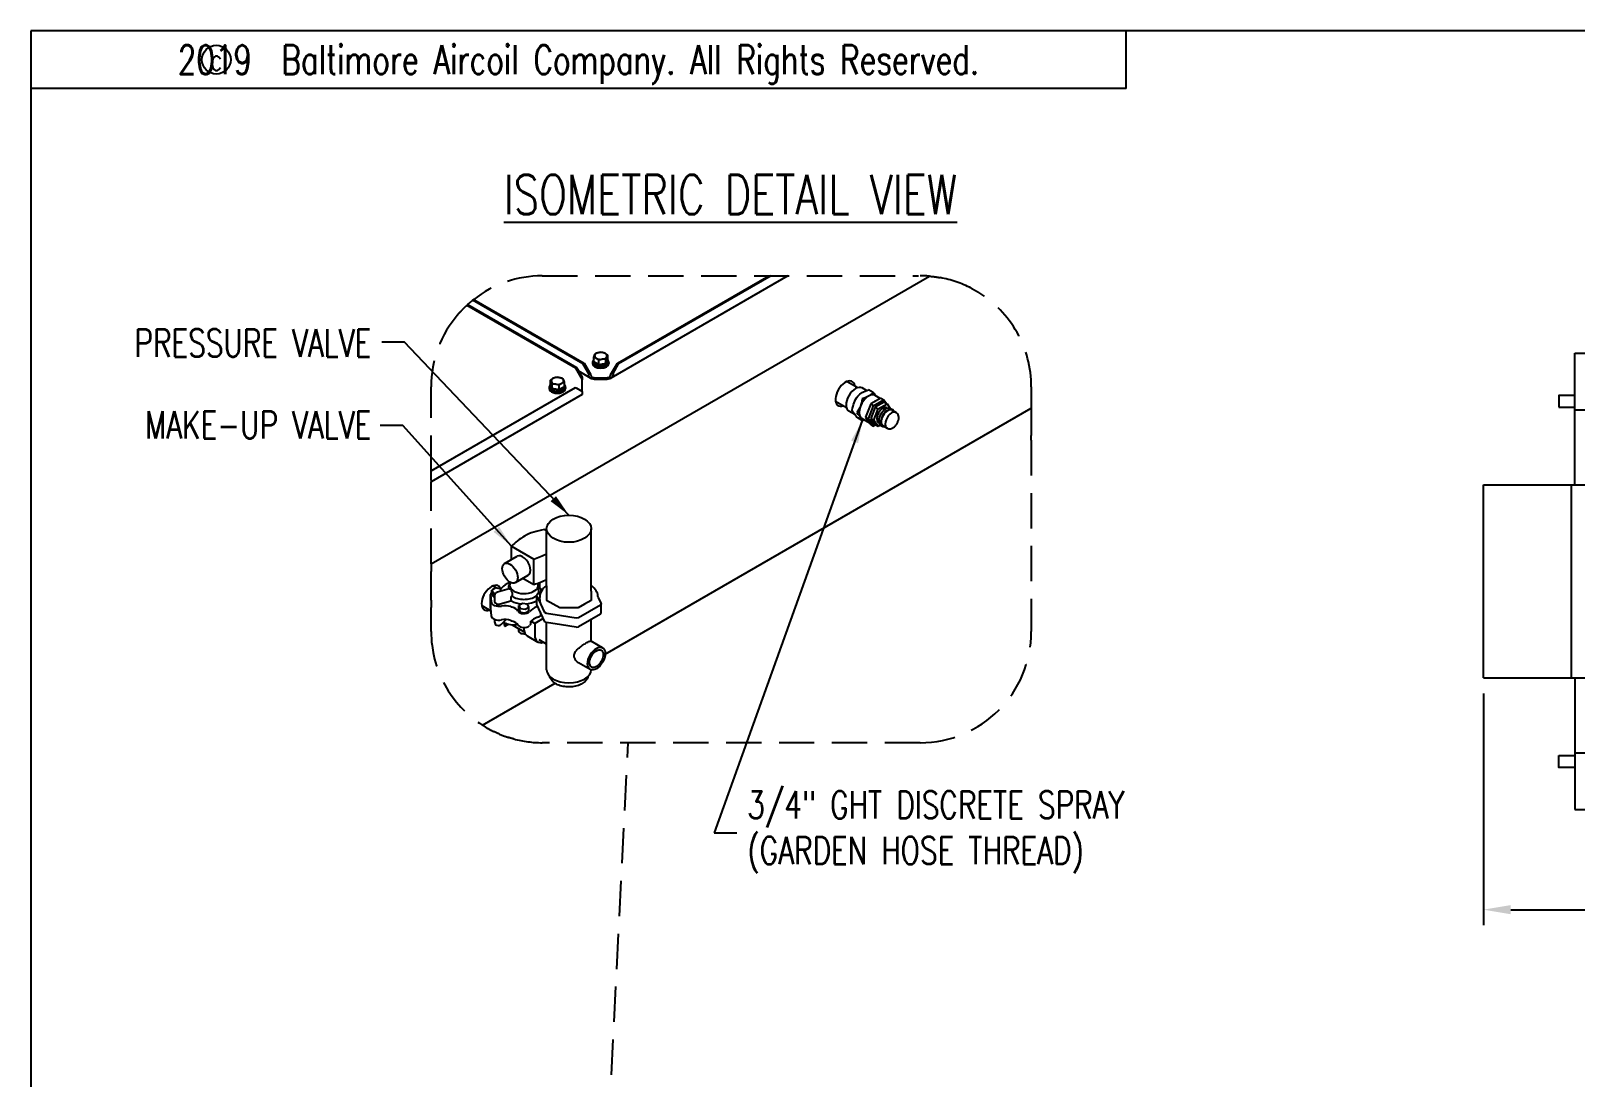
# Model space of a CAD drawing. Header units: millimetres. Extents: x 17046 to 32328, y 18593 to 29476.
# Drawn here: x 17046 to 17323.8, y 19027.3 to 19215.5 of the extents above; entities that cross this region are included whole.
import ezdxf
from ezdxf.enums import TextEntityAlignment as Align

# ---------------------------------------------------------------- set-up
doc = ezdxf.new("R2010")
doc.units = ezdxf.units.MM
doc.header["$LTSCALE"] = 5
doc.linetypes.add('HIDDEN', pattern=[9.525, 6.35, -3.175])
for name, color, linetype in [('COIL-CONTROL', 2, 'Continuous'), ('CONDENSER-CO2-CONTROL', 7, 'Continuous'), ('UNIT', 6, 'Continuous'), ('WS-NO-CONTROL', 3, 'Continuous')]:
    doc.layers.add(name, color=color, linetype=linetype)
doc.styles.add('ROMANS', font='romans.shx', dxfattribs={"width": 0.75})
doc.styles.add('SUBMITTAL', font='romans.shx', dxfattribs={"width": 0.75})
doc.dimstyles.new('SUBMITTAL', dxfattribs={"dimtxt": 0.09375, "dimasz": 0.09375, "dimexe": 0.03125, "dimexo": 0.0625, "dimgap": 0.0625, "dimtad": 0, "dimdec": 4, "dimzin": 4, "dimdsep": 46, "dimlunit": 4, "dimtxsty": 'SUBMITTAL', "dimcen": 0.09375, "dimclre": 6, "dimadec": 0, "dimazin": 0, "dimtfac": 1, "dimtdec": 0, "dimtofl": 0, "dimtmove": 0, "dimatfit": 3, "dimfxl": 0, "dimfrac": 2, "dimtolj": 1, "dimtzin": 4, "dimarcsym": 0})

# ---------------------------------------------------------------- blocks, each defined once
blk = doc.blocks.new('*D8')
at = {"layer": 'CONDENSER-CO2-CONTROL', "color": 6, "lineweight": -2}
for p, q in [((17307.33, 19096.3), (17307.33, 19054.62)), ((17617.67, 19072.63), (17617.67, 19054.62))]:
    blk.add_line(p, q, dxfattribs=at)
at = {"layer": 'CONDENSER-CO2-CONTROL', "color": 3, "lineweight": -2}
for p, q in [((17312.26, 19057.43), (17453.13, 19057.43)), ((17612.74, 19057.43), (17494.15, 19057.43))]:
    blk.add_line(p, q, dxfattribs=at)
at = {"layer": 'CONDENSER-CO2-CONTROL', "color": 3}
for points in [[(17312.26, 19058.26), (17312.26, 19056.61), (17307.33, 19057.43)], [(17612.74, 19058.26), (17612.74, 19056.61), (17617.67, 19057.43)]]:
    blk.add_solid(points, dxfattribs=at)
at = {"layer": 'CONDENSER-CO2-CONTROL', "color": 3, "insert": (17473.64, 19057.43), "char_height": 4.9294, "attachment_point": 5, "style": 'SUBMITTAL'}
blk.add_mtext('\\A1;25\'-10 3/8"', dxfattribs=at)
blk = doc.blocks.new('BORDER')
for p, q in [((1, 1), (0, 1)), ((0, 1), (0, 0))]:
    blk.add_line(p, q)
blk = doc.blocks.new('copyr0')
for q in [(2.375, 0), (0, -0.125)]:
    blk.add_line((2.375, -0.125), q)
at = {"color": 6}
blk.add_circle((0.4022, -0.0625), 0.0312, dxfattribs=at)
at = {"color": 6, "style": 'ROMANS', "width": 0.75}
blk.add_text('2019  Baltimore Aircoil Company. All Rights Reserved.', height=0.0625, dxfattribs=at).set_placement((1.1875, -0.0938), align=Align.CENTER)
blk.add_text('c', height=0.0469, dxfattribs=at).set_placement((0.4018, -0.0625), align=Align.MIDDLE)

msp = doc.modelspace()

# ---------------------------------------------------------------- linework, layer by layer
at = {"layer": 'COIL-CONTROL'}
for p, q in [((17323.806, 19133.8705), (17323.806, 19157.5455)), ((17323.806, 19157.5455), (17331.9221, 19157.5455)), ((17323.806, 19147.358), (17331.9638, 19147.358)), ((17323.806, 19099.1205), (17323.806, 19075.4455)), ((17323.806, 19085.633), (17331.9638, 19085.633)), ((17323.806, 19075.4455), (17331.8505, 19075.4455))]:
    msp.add_line(p, q, dxfattribs=at)
at = {"layer": 'CONDENSER-CO2-CONTROL'}
for points in [[(17320.9324, 19147.8263), (17323.8053, 19147.8263), (17323.8053, 19149.9513), (17320.9324, 19149.9513)], [(17320.9324, 19085.1647), (17323.8053, 19085.1647), (17323.8053, 19083.0397), (17320.9324, 19083.0397)]]:
    msp.add_lwpolyline(points, close=True, dxfattribs=at)
at = {"layer": 'UNIT'}
for p, q in [((17307.3644, 19099.1205), (17307.3644, 19133.8705)), ((17307.3644, 19133.8705), (17331.9638, 19133.8705)), ((17323.2003, 19099.1205), (17323.2003, 19133.8705)), ((17307.3644, 19099.1205), (17331.9638, 19099.1205))]:
    msp.add_line(p, q, dxfattribs=at)
at = {"layer": 'WS-NO-CONTROL'}
for p, q in [((17117.9906, 19119.6435), (17207.6418, 19171.4036)), ((17182.1946, 19171.4719), (17150.3435, 19153.0827)), ((17151.5144, 19155.7498), (17178.7459, 19171.4719)), ((17179.1913, 19171.4719), (17151.7371, 19155.6212)), ((17145.2785, 19155.6212), (17125.4626, 19167.062)), ((17125.6501, 19167.2108), (17145.5012, 19155.7498)), ((17143.9422, 19154.8498), (17124.3917, 19166.1372)), ((17124.5639, 19166.295), (17144.1649, 19154.9783)), ((17147.0398, 19155.8913), (17147.0398, 19155.6855)), ((17147.1478, 19156.1983), (17147.1478, 19155.8913)), ((17147.2541, 19156.0047), (17147.2541, 19156.798)), ((17147.713, 19155.7398), (17147.2541, 19156.0047)), ((17148.1719, 19155.4748), (17148.1719, 19156.2681)), ((17149.4255, 19155.6688), (17149.4255, 19156.4621)), ((17149.5935, 19156.0307), (17149.4255, 19155.6688)), ((17149.7615, 19156.3926), (17149.5935, 19156.0307)), ((17149.7615, 19156.3926), (17149.7615, 19157.1859)), ((17149.8678, 19156.1983), (17149.8678, 19155.8913)), ((17149.9758, 19155.8913), (17149.9758, 19155.6855)), ((17144.1649, 19154.9783), (17143.9422, 19154.8498)), ((17143.9422, 19154.8498), (17145.1671, 19152.7281)), ((17144.1649, 19154.9783), (17145.1671, 19153.2425)), ((17146.6721, 19153.0827), (17144.553, 19154.3061)), ((17145.1671, 19153.2425), (17145.1671, 19152.7281)), ((17145.5012, 19155.7498), (17145.2785, 19155.6212)), ((17145.2785, 19155.6212), (17146.2807, 19153.8854)), ((17145.5012, 19155.7498), (17146.7261, 19153.6282)), ((17146.2807, 19153.8854), (17146.2807, 19153.6282)), ((17147.617, 19153.1139), (17149.3986, 19153.1139)), ((17148.1719, 19155.4748), (17147.713, 19155.7398)), ((17148.7987, 19155.5718), (17148.1719, 19155.4748)), ((17149.4255, 19155.6688), (17148.7987, 19155.5718)), ((17150.2895, 19153.6282), (17151.5144, 19155.7498)), ((17150.7349, 19153.8854), (17151.7371, 19155.6212)), ((17150.7349, 19153.8854), (17150.7349, 19153.6282)), ((17151.5144, 19155.7498), (17151.7371, 19155.6212)), ((17117.9906, 19136.3948), (17143.9422, 19151.378)), ((17139.2449, 19151.3909), (17139.2449, 19151.1852)), ((17139.3529, 19151.6979), (17139.3529, 19151.3909)), ((17139.4593, 19151.8922), (17139.4593, 19152.6855)), ((17139.6272, 19151.5303), (17139.4593, 19151.8922)), ((17139.7952, 19151.1684), (17139.6272, 19151.5303)), ((17139.7952, 19151.1684), (17139.7952, 19151.9617)), ((17140.422, 19151.0714), (17139.7952, 19151.1684)), ((17141.0488, 19150.9744), (17140.422, 19151.0714)), ((17141.0488, 19150.9744), (17141.0488, 19151.7678)), ((17141.5077, 19151.2394), (17141.0488, 19150.9744)), ((17141.9666, 19151.5043), (17141.5077, 19151.2394)), ((17141.9666, 19151.5043), (17141.9666, 19152.2976)), ((17142.0729, 19151.71), (17142.0729, 19151.3909)), ((17142.1809, 19151.3909), (17142.1809, 19151.1852)), ((17144.1649, 19151.2495), (17143.9422, 19151.378)), ((17145.1671, 19150.6708), (17144.1649, 19151.2495)), ((17145.1671, 19151.6995), (17145.1671, 19152.7281)), ((17145.1671, 19150.6708), (17145.1671, 19151.6995)), ((17145.1671, 19150.6708), (17145.1671, 19150.4137)), ((17145.1671, 19150.4137), (17145.1671, 19150.0941)), ((17147.617, 19152.8567), (17149.3986, 19152.8567)), ((17192.8379, 19152.4668), (17194.7689, 19151.352)), ((17196.3545, 19150.8291), (17195.5546, 19151.2909)), ((17197.5304, 19150.4699), (17196.7022, 19150.9481)), ((17145.1671, 19150.0941), (17117.9906, 19134.4037)), ((17149.3179, 19103.3779), (17225.9906, 19147.6448)), ((17190.7779, 19148.8988), (17192.7089, 19147.7839)), ((17197.0882, 19148.4107), (17196.1697, 19146.0432)), ((17196.7, 19145.737), (17197.6186, 19148.1045)), ((17198.9253, 19149.4713), (17197.0882, 19148.4107)), ((17197.0882, 19148.4107), (17197.6186, 19148.1045)), ((17197.9184, 19147.8273), (17197.1229, 19145.7771)), ((17197.6186, 19148.1045), (17199.4557, 19149.1651)), ((17197.6532, 19145.4709), (17198.4487, 19147.5211)), ((17198.8158, 19149.4081), (17197.9022, 19149.9356)), ((17199.5094, 19148.7459), (17197.9184, 19147.8273)), ((17197.9184, 19147.8273), (17198.4487, 19147.5211)), ((17198.4487, 19147.5211), (17200.0397, 19148.4397)), ((17198.9253, 19149.4713), (17199.4557, 19149.1651)), ((17199.4557, 19149.1651), (17199.915, 19148.5117)), ((17199.5094, 19148.7459), (17200.0397, 19148.4397)), ((17200.0739, 19147.6425), (17199.9942, 19147.6885)), ((17200.0397, 19148.4397), (17200.6194, 19147.6151)), ((17200.6496, 19147.5988), (17201.0031, 19147.3947)), ((17194.2213, 19146.5182), (17193.1546, 19147.134)), ((17195.5708, 19145.4193), (17194.7426, 19145.8975)), ((17196.9386, 19144.9493), (17195.5022, 19145.7786)), ((17196.1697, 19146.0432), (17197.0882, 19144.7364)), ((17196.1697, 19146.0432), (17196.7, 19145.737)), ((17197.6186, 19144.4302), (17196.7, 19145.737)), ((17197.0882, 19144.7364), (17197.6186, 19144.4302)), ((17197.1229, 19145.7771), (17197.6532, 19145.4709)), ((17197.1229, 19145.7771), (17197.9184, 19144.6454)), ((17198.4487, 19144.3392), (17197.6532, 19145.4709)), ((17198.5739, 19145.0444), (17198.4942, 19145.0904)), ((17200.9406, 19147.2864), (17201.6477, 19146.8782)), ((17197.9548, 19144.6244), (17197.6186, 19144.4302)), ((17198.4487, 19144.3392), (17197.9184, 19144.6454)), ((17198.8729, 19144.5841), (17198.4487, 19144.3392)), ((17198.8996, 19144.5677), (17199.2531, 19144.3636)), ((17199.3156, 19144.4718), (17200.0227, 19144.0636)), ((17138.7818, 19125.5622), (17138.3663, 19125.8021)), ((17138.7818, 19115.6647), (17138.7818, 19125.9729)), ((17146.7818, 19115.6647), (17146.7818, 19125.9729)), ((17132.4591, 19120.4338), (17132.4591, 19122.8276)), ((17132.4591, 19122.8276), (17136.4585, 19120.5186)), ((17131.1919, 19119.7022), (17133.4688, 19121.0167)), ((17136.4585, 19115.9331), (17136.4585, 19120.5186)), ((17133.1719, 19116.2727), (17135.4488, 19117.5873)), ((17134.5211, 19117.0517), (17136.4585, 19115.9331)), ((17128.6985, 19112.6959), (17128.6985, 19114.1525)), ((17128.6998, 19114.1204), (17128.8142, 19112.7944)), ((17128.6998, 19114.1204), (17128.6998, 19112.6637)), ((17129.5794, 19115.3209), (17128.9262, 19114.9438)), ((17128.9262, 19114.2906), (17128.9262, 19114.9438)), ((17128.9262, 19114.9438), (17129.1653, 19114.4286)), ((17128.9262, 19114.2906), (17129.1653, 19113.7754)), ((17129.1594, 19115.702), (17129.9075, 19115.2701)), ((17129.1653, 19113.7754), (17129.1653, 19114.4286)), ((17129.1653, 19114.4286), (17129.6083, 19114.3601)), ((17130.4716, 19115.1828), (17129.5794, 19115.3209)), ((17132.0358, 19115.1674), (17129.9065, 19114.541)), ((17130.6659, 19114.7644), (17130.4716, 19115.1828)), ((17131.9925, 19115.1546), (17131.9925, 19115.6973)), ((17132.5918, 19114.1815), (17132.5918, 19113.8549)), ((17136.9908, 19113.9816), (17137.1029, 19114.2231)), ((17137.1029, 19114.2231), (17137.7717, 19114.6092)), ((17137.3925, 19114.8155), (17137.3925, 19115.1812)), ((17137.4739, 19116.0483), (17137.4739, 19115.2645)), ((17137.7613, 19115.0736), (17137.7613, 19114.6032)), ((17138.7818, 19115.6647), (17138.7818, 19114.7081)), ((17138.7818, 19114.7081), (17138.7818, 19113.0751)), ((17146.7818, 19114.7081), (17146.7818, 19115.6647)), ((17146.7818, 19114.7081), (17146.7818, 19113.0751)), ((17127.0994, 19112.134), (17128.7375, 19111.1882)), ((17128.6985, 19111.6573), (17128.6985, 19112.6828)), ((17128.6998, 19112.6507), (17128.6998, 19111.6251)), ((17128.6998, 19111.6251), (17128.8142, 19110.2992)), ((17129.1653, 19113.7754), (17129.4184, 19113.7362)), ((17129.4184, 19113.8887), (17129.4184, 19112.8011)), ((17130.4071, 19112.4513), (17132.3142, 19113.0123)), ((17132.3142, 19113.5773), (17132.3142, 19113.0123)), ((17132.5918, 19113.8549), (17132.5361, 19113.8385)), ((17134.4534, 19112.5069), (17133.8002, 19112.1298)), ((17133.8002, 19111.4766), (17133.8002, 19112.1298)), ((17133.8002, 19112.1298), (17134.0393, 19111.6146)), ((17133.8002, 19111.4766), (17134.0393, 19110.9614)), ((17134.0393, 19111.6146), (17134.9315, 19111.4766)), ((17135.3456, 19112.3688), (17134.4534, 19112.5069)), ((17134.9315, 19111.4766), (17135.5847, 19111.8537)), ((17135.5847, 19111.8537), (17135.3456, 19112.3688)), ((17135.5847, 19111.2005), (17135.5847, 19111.8537)), ((17136.9908, 19112.3486), (17136.9908, 19113.9816)), ((17137.7106, 19112.4307), (17136.9908, 19113.9816)), ((17137.7106, 19110.7977), (17136.9908, 19112.3486)), ((17137.5318, 19113.2152), (17137.5318, 19113.6234)), ((17138.4304, 19110.8797), (17137.7106, 19112.4307)), ((17139.9533, 19112.3987), (17138.7818, 19113.0751)), ((17141.1249, 19111.7223), (17139.9533, 19112.3987)), ((17142.7818, 19111.7223), (17141.1249, 19111.7223)), ((17144.4386, 19111.7223), (17142.7818, 19111.7223)), ((17145.6102, 19112.3987), (17144.4386, 19111.7223)), ((17146.7818, 19113.0751), (17145.6102, 19112.3987)), ((17148.4606, 19112.2073), (17146.4941, 19111.0719)), ((17148.0318, 19113.6142), (17148.5727, 19112.4487)), ((17148.5727, 19112.4487), (17148.4606, 19112.2073)), ((17148.5727, 19110.8157), (17148.5727, 19112.4487)), ((17129.4184, 19109.6737), (17129.4184, 19109.2208)), ((17130.5755, 19108.7363), (17131.4724, 19109.6194)), ((17131.1325, 19108.9858), (17131.1325, 19109.2847)), ((17131.9244, 19108.7841), (17131.2988, 19108.4229)), ((17131.372, 19108.6952), (17131.372, 19108.9248)), ((17132.5549, 19108.6933), (17134.7538, 19107.4237)), ((17134.0393, 19110.9614), (17134.9315, 19110.8234)), ((17134.9315, 19110.8234), (17135.5847, 19111.2005)), ((17135.9045, 19108.7693), (17135.9045, 19109.3311)), ((17136.6441, 19108.9041), (17135.9045, 19109.3311)), ((17138.1784, 19109.7899), (17136.6441, 19108.9041)), ((17136.6441, 19108.9041), (17136.6441, 19106.8139)), ((17138.4304, 19109.2467), (17137.7106, 19110.7977)), ((17138.7366, 19110.703), (17138.4304, 19110.8797)), ((17138.4304, 19109.2467), (17138.7366, 19109.07)), ((17141.423, 19110.2874), (17138.7366, 19110.703)), ((17141.423, 19108.6544), (17138.7366, 19109.07)), ((17138.7818, 19100.5595), (17138.7818, 19109.063)), ((17144.1093, 19109.8718), (17141.423, 19110.2874)), ((17144.1093, 19108.2388), (17141.423, 19108.6544)), ((17144.5275, 19109.9365), (17144.1093, 19109.8718)), ((17146.4941, 19111.0719), (17144.5275, 19109.9365)), ((17146.4941, 19109.4389), (17144.5275, 19108.3035)), ((17148.4606, 19110.5743), (17146.4941, 19109.4389)), ((17146.7818, 19105.7471), (17146.7818, 19109.605)), ((17148.4606, 19110.5743), (17148.5727, 19110.8157)), ((17133.6925, 19108.0365), (17133.6925, 19107.6532)), ((17134.6925, 19108.1967), (17134.6925, 19107.9406)), ((17135.2475, 19106.7138), (17137.1991, 19105.587)), ((17138.7818, 19105.1698), (17137.4141, 19105.9594)), ((17144.1093, 19108.2388), (17144.5275, 19108.3035)), ((17148.8565, 19104.5493), (17146.7763, 19105.7503)), ((17146.6065, 19100.6522), (17144.5263, 19101.8532)), ((17146.7818, 19100.5595), (17146.7818, 19100.5785)), ((17127.2201, 19090.6197), (17140.284, 19098.1621))]:
    msp.add_line(p, q, dxfattribs=at)
at = {"layer": 'WS-NO-CONTROL', "linetype": 'HIDDEN', "ltscale": 0.2}
for p, q in [((17137.9906, 19171.4719), (17205.7077, 19171.4719)), ((17117.9906, 19136.3948), (17117.9906, 19151.4719)), ((17225.9906, 19151.4719), (17225.9906, 19147.6448)), ((17225.9906, 19147.6448), (17225.9906, 19146.8283)), ((17225.9906, 19146.8283), (17225.9906, 19143.0724)), ((17225.9906, 19143.0724), (17225.9906, 19142.7458)), ((17225.9906, 19141.9124), (17225.9906, 19142.7458)), ((17225.9906, 19141.9124), (17225.9906, 19107.4719)), ((17117.9906, 19136.1377), (17117.9906, 19136.3948)), ((17117.9906, 19134.7233), (17117.9906, 19136.1377)), ((17117.9906, 19134.7233), (17117.9906, 19134.4037)), ((17117.9906, 19119.6435), (17117.9906, 19134.4037)), ((17117.9906, 19119.6435), (17117.9906, 19118.2587)), ((17117.9906, 19113.1115), (17117.9906, 19118.2587)), ((17117.9906, 19113.1115), (17117.9906, 19112.8247)), ((17117.9906, 19112.8247), (17117.9906, 19111.7863)), ((17117.9906, 19107.4719), (17117.9906, 19111.7863)), ((17205.9906, 19087.4719), (17137.9906, 19087.4719)), ((17148.0426, 18980.1644), (17153.4321, 19087.4719))]:
    msp.add_line(p, q, dxfattribs=at)
for centre, start, end in [((17137.9906, 19151.4719), 90, 128.098944), ((17205.9906, 19151.4719), 85.26407, 90), ((17205.9906, 19151.4719), 62.611793, 79.625283), ((17137.9906, 19151.4719), 128.784957, 132.17013), ((17137.9906, 19151.4719), 128.098944, 128.784957), ((17205.9906, 19151.4719), 0, 58.787499), ((17137.9906, 19151.4719), 139.089904, 180), ((17137.9906, 19151.4719), 132.839099, 136.478476), ((17137.9906, 19151.4719), 132.17013, 132.839099), ((17137.9906, 19107.4719), 180, 237.416949), ((17205.9906, 19107.4719), 270, 0), ((17137.9906, 19107.4719), 239.723687, 244.399473), ((17137.9906, 19107.4719), 247.421846, 251.181943), ((17137.9906, 19107.4719), 251.181943, 252.267622), ((17137.9906, 19107.4719), 255.127887, 270)]:
    msp.add_arc(centre, 20, start, end, dxfattribs=at)
at = {"layer": 'WS-NO-CONTROL'}
for centre, start, end in [((17130.0984, 19113.8887), 106.392547, 180), ((17130.0984, 19109.2208), 180, 314.5587)]:
    msp.add_arc(centre, 0.68, start, end, dxfattribs=at)
for centre, major_axis, ratio, start_param, end_param in [((17148.5078, 19155.8913), (-1.468, 0), 0.57735027, 5.8969046, 9.81105867), ((17148.5078, 19156.1983), (-1.36, 0), 0.57735027, 5.88510836, 9.82285491), ((17148.5078, 19155.8913), (-1.36, 0), 0.57735027, 0, 3.14159265), ((17148.5078, 19157.0739), (-1.124, 0), 0.57735027, 6.02138592, 7.06858347), ((17148.5078, 19157.0739), (-1.124, 0), 0.57735027, 4.97418837, 6.02138592), ((17148.5078, 19157.0739), (1.124, 0), 0.57735027, 3.92699082, 4.97418837), ((17148.5078, 19157.0739), (-1.124, 0), 0.57735027, 3.92699082, 4.97418837), ((17148.5078, 19157.0739), (1.124, 0), 0.57735027, 4.97418837, 6.02138592), ((17148.5078, 19157.0739), (1.124, 0), 0.57735027, 6.02138592, 7.06858347), ((17148.5078, 19156.1986), (1.124, 0), 0.57735027, 6.01818333, 6.02458851), ((17140.7129, 19152.5735), (-1.124, 0), 0.57735027, 5.49778715, 6.5449847), ((17140.7129, 19152.5735), (-1.124, 0), 0.57735027, 4.45058959, 5.49778715), ((17140.7129, 19152.5735), (1.124, 0), 0.57735027, 0.26179939, 1.30899694), ((17147.617, 19153.6282), (-1.3363, 0), 0.57735027, 0, 1.57079633), ((17147.617, 19153.6282), (-0.8908, 0), 0.57735027, 0, 1.57079633), ((17148.5078, 19155.6855), (-1.468, 0), 0.57735027, 0, 3.14159265), ((17148.5078, 19156.1986), (-1.124, 0), 0.57735027, 0.78010463, 0.7906917), ((17148.5078, 19156.1986), (-1.124, 0), 0.57735027, 1.82640879, 1.83878264), ((17149.3986, 19153.6282), (0.8908, 0), 0.57735027, 4.71238898, 6.28318531), ((17149.3986, 19153.6282), (1.3363, 0), 0.57735027, 4.71238898, 6.28318531), ((17140.7129, 19151.3909), (-1.468, 0), 0.57735027, 5.8969046, 9.97196545), ((17140.7129, 19151.1852), (-1.468, 0), 0.57735027, 0, 3.14159267), ((17140.7129, 19151.6979), (-1.36, 0), 0.57735027, 5.88510836, 9.42477796), ((17140.7129, 19151.3909), (-1.36, 0), 0.57735027, 0, 3.14159265), ((17140.7129, 19151.6982), (-1.124, 0), 0.57735027, 0.2585968, 0.26500198), ((17140.7129, 19152.5735), (-1.124, 0), 0.57735027, 0.26179939, 1.30899694), ((17140.7129, 19151.6982), (-1.124, 0), 0.57735027, 1.30281001, 1.31518387), ((17140.7129, 19152.5735), (1.124, 0), 0.57735027, 4.45058959, 5.49778715), ((17140.7129, 19151.6982), (-1.124, 0), 0.57735027, 2.35090096, 2.36148802), ((17140.7129, 19152.5735), (1.124, 0), 0.57735027, 5.49778715, 6.5449847), ((17192.5161, 19150.2739), (-1.25, -2.1651), 0.57735027, 2.53923131, 6.88554665), ((17194.3546, 19149.2125), (1.2, 2.0785), 0.57735027, 0, 3.14159265), ((17196.7022, 19147.8571), (-1.2, -2.0785), 0.57735027, 4.97419212, 6.02138967), ((17196.7022, 19147.8571), (-1.2, -2.0785), 0.57735027, 3.92699456, 4.97419212), ((17196.7022, 19147.8571), (1.2, 2.0785), 0.57735027, 0, 0.78540191), ((17197.9184, 19147.1549), (1.0679, 1.8496), 0.57735027, 0.68519071, 0.88561311), ((17197.8923, 19147.17), (1.0494, 1.8177), 0.57735027, 0.68431314, 0.69824231), ((17199.2442, 19146.3894), (0.75, 1.299), 0.57735027, 0, 3.14159265), ((17199.7746, 19146.0833), (0.875, 1.5155), 0.57735027, 0, 3.14159265), ((17200.1281, 19145.8791), (0.875, 1.5155), 0.57735027, 5.9029341, 9.80502917), ((17200.1281, 19145.8791), (0.8125, 1.4073), 0.57735027, 0, 3.14159265), ((17196.7022, 19147.8571), (-1.2, -2.0785), 0.57735027, 6.02138967, 6.28318531), ((17200.8352, 19145.4709), (0.8125, 1.4073), 0.57735027, 0, 3.14159267), ((17140.2443, 19121.5094), (-7.6688, 0), 0.57735027, 4.95979752, 5.49778714), ((17144.7579, 19118.9034), (-14.052, 0), 0.57735027, 5.49778714, 5.7783122), ((17134.4588, 19119.302), (-0.99, 1.7147), 0.57735027, 3.14159265, 6.28318531), ((17129.7588, 19127.5632), (13.92, 0), 0.57735027, 5.21452942, 5.4176115), ((17128.8376, 19113.5091), (-1.25, -2.1651), 0.57735027, 2.70646756, 6.88554665), ((17129.8185, 19114.1525), (-1.12, 0), 0.57735027, 5.63417473, 6.33294226), ((17128.9198, 19115.8775), (-2, 0), 0.57735027, 2.46832029, 2.66398041), ((17134.6925, 19114.1525), (4.5, 0), 0.57735027, 2.15921739, 2.66398041), ((17134.6925, 19115.7953), (-2.58, 0), 0.57735027, 5.92365219, 6.75442421), ((17134.6925, 19115.7953), (2.58, 0), 0.57735027, 3.61283155, 6.48195269), ((17129.7588, 19122.9777), (13.92, 0), 0.57735027, 5.21452942, 5.4176115), ((17137.5492, 19117.4446), (-2.37, 0), 0.57735027, 1.33652009, 1.43216292), ((17134.6925, 19114.8155), (2.7, 0), 0.57735027, 5.94881394, 6.28318531), ((17137.5492, 19116.5628), (2.25, 0), 0.57735027, 4.67893845, 4.70473196), ((17129.8185, 19112.6828), (-1.12, 0), 0.57735027, 6.27308361, 6.33294226), ((17129.8185, 19112.6959), (-1.12, 0), 0.57735027, 0, 0.04975695), ((17129.8185, 19111.6573), (-1.12, 0), 0.57735027, 0, 0.04975695), ((17130.2125, 19112.8346), (-1.4, 0), 0.57735027, 0.04975695, 1.88315907), ((17130.0984, 19112.8011), (-0.68, 0), 0.57735027, 0, 2.04203523), ((17131.2573, 19110.9666), (2, 0), 0.57735027, 1.01393178, 1.88315907), ((17132.3686, 19112.9505), (-0.12, 0), 0.57735027, 3.87213801, 5.18362788), ((17134.6925, 19114.1525), (4.5, 0), 0.57735027, 4.15560086, 4.23475746), ((17134.6925, 19114.1525), (-3, 0), 0.57735027, 0.73054536, 1.44839235), ((17132.6462, 19113.7932), (-0.1194, 0.0893), 0.1338253, 4.00026451, 5.28342296), ((17131.7047, 19110.8197), (2, 0), 0.57735027, 0.29215696, 1.09322745), ((17134.6925, 19114.8155), (-2.7, 0), 0.57735027, 0.77205137, 2.59851969), ((17134.6925, 19114.1525), (-3, 0), 0.57735027, 1.66191712, 2.44359522), ((17139.2431, 19110.035), (3.96, 0), 0.57735027, 2.13874554, 2.68102725), ((17134.6925, 19114.1525), (4.5, 0), 0.57735027, 5.28033819, 5.29322115), ((17142.7818, 19113.2152), (-5.25, 0), 0.57735027, 0, 0.26179939), ((17130.2125, 19110.3394), (-1.4, 0), 0.57735027, 0.04975695, 1.88315907), ((17131.2573, 19108.4714), (2, 0), 0.57735027, 1.01394955, 1.88315907), ((17134.6925, 19110.1878), (3.5474, 0.8552), 0.349506, 3.45941522, 4.3129046), ((17134.6925, 19111.6573), (4.5, 0), 0.57735027, 4.15559296, 4.23476386), ((17131.7047, 19108.3245), (2, 0), 0.57735027, 0.29215696, 1.09321305), ((17134.6925, 19111.3385), (-1.12, 0), 0.57735027, 0.29215696, 2.68102725), ((17134.6925, 19108.8433), (-1.12, 0), 0.57735027, 0.29215696, 2.68102725), ((17139.2431, 19107.5397), (3.96, 0), 0.57735027, 2.5737772, 2.68102725), ((17139.2431, 19108.1015), (-3.96, 0), 0.57735027, 5.28033819, 5.71536986), ((17134.6925, 19112.2191), (4.5, 0), 0.57735027, 5.28033819, 5.48995248), ((17134.6925, 19107.6532), (-1, 0), 0.57735027, 0, 1.76675373), ((17136.5875, 19109.0347), (-1.34, -2.3209), 0.57735027, 5.49778715, 6.28318531), ((17138.5391, 19107.908), (-1.34, -2.3209), 0.57735027, 5.49778715, 6.85752312), ((17142.7818, 19100.5595), (-4, 0), 0.57735027, 0, 3.14159265)]:
    msp.add_ellipse(centre, major_axis=major_axis, ratio=ratio, start_param=start_param, end_param=end_param, dxfattribs=at)
for centre, major_axis, ratio in [((17142.7818, 19125.9729), (4, 0), 0.611602), ((17142.7818, 19125.9729), (4, 0), 0.611602), ((17132.1819, 19117.9874), (-0.99, 1.7147), 0.57735027), ((17147.7315, 19102.6007), (1.125, 1.9486), 0.57735027), ((17147.7315, 19102.6007), (0.875, 1.5155), 0.57735027)]:
    msp.add_ellipse(centre, major_axis=major_axis, ratio=ratio, dxfattribs=at)
at = {"layer": 'WS-NO-CONTROL', "linetype": 'HIDDEN', "ltscale": 0.2}
for points, knots in [([(17207.6418, 19171.4036), (17207.8103, 19171.3897), (17207.9885, 19171.3726), (17208.3358, 19171.3347), (17208.5042, 19171.3139), (17208.8243, 19171.2709), (17209.0021, 19171.2446), (17209.3271, 19171.1923), (17209.4742, 19171.1666), (17209.5923, 19171.1449)], [2.96468292, 2.96468292, 2.96468292, 2.96468292, 3.2889313, 3.2889313, 3.61317968, 3.61317968, 3.9939755, 3.9939755, 4.37477132, 4.37477132, 4.37477132, 4.37477132]), ([(17215.1909, 19169.2301), (17215.1924, 19169.2293), (17215.1939, 19169.2286), (17215.268, 19169.1901), (17215.3338, 19169.1555), (17215.425, 19169.107), (17215.4505, 19169.0932), (17215.4505, 19169.0932)], [-0.549050745, -0.549050745, -0.549050745, -0.549050745, -0.543509705, -0.543509705, -0.271754853, -0.271754853, 0, 0, 0, 0]), ([(17215.4505, 19169.0932), (17215.5442, 19169.0428), (17215.6372, 19168.9919), (17215.8442, 19168.8767), (17215.9671, 19168.8064), (17216.1853, 19168.679), (17216.2805, 19168.622), (17216.3548, 19168.5769)], [0.756586174, 0.756586174, 0.756586174, 0.756586174, 0.949779583, 0.949779583, 1.236618881, 1.236618881, 1.523458178, 1.523458178, 1.523458178, 1.523458178]), ([(17122.8758, 19164.5694), (17122.9121, 19164.6113), (17122.9595, 19164.6657), (17123.0652, 19164.785), (17123.1235, 19164.8501), (17123.237, 19164.9752), (17123.2972, 19165.0407), (17123.4045, 19165.156), (17123.4516, 19165.2059), (17123.4883, 19165.2445)], [0.34499086, 0.34499086, 0.34499086, 0.34499086, 0.499702617, 0.499702617, 0.654414373, 0.654414373, 0.825084247, 0.825084247, 0.99575412, 0.99575412, 0.99575412, 0.99575412]), ([(17127.9072, 19090.1998), (17127.8831, 19090.2139), (17127.8564, 19090.2295), (17127.7995, 19090.2631), (17127.7694, 19090.2809), (17127.6779, 19090.3356), (17127.6149, 19090.3737), (17127.4935, 19090.4479), (17127.4277, 19090.4887), (17127.311, 19090.5618), (17127.26, 19090.5942), (17127.2201, 19090.6197)], [1.422266145, 1.422266145, 1.422266145, 1.422266145, 1.487374135, 1.487374135, 1.552482125, 1.552482125, 1.682698105, 1.682698105, 1.838669382, 1.838669382, 1.99464066, 1.99464066, 1.99464066, 1.99464066]), ([(17130.3115, 19089.0048), (17130.3038, 19089.0081), (17130.2917, 19089.0131), (17130.2412, 19089.0342), (17130.1884, 19089.0564), (17130.089, 19089.0989), (17130.0528, 19089.1145), (17129.9748, 19089.1484), (17129.933, 19089.1668), (17129.8045, 19089.2237), (17129.7144, 19089.2644), (17129.5393, 19089.3449), (17129.4452, 19089.3892), (17129.3573, 19089.4312), (17129.353, 19089.4333), (17129.3487, 19089.4353)], [1.635597443, 1.635597443, 1.635597443, 1.635597443, 1.729010439, 1.729010439, 1.91200437, 1.91200437, 1.99898805, 1.99898805, 2.085971731, 2.085971731, 2.259939092, 2.259939092, 2.46879402, 2.46879402, 2.479743678, 2.479743678, 2.479743678, 2.479743678]), ([(17132.8573, 19088.1419), (17132.7626, 19088.1671), (17132.6482, 19088.1982), (17132.3775, 19088.2752), (17132.2174, 19088.3226), (17132.0071, 19088.3879), (17131.9539, 19088.4046), (17131.8991, 19088.4222)], [2.759704249, 2.759704249, 2.759704249, 2.759704249, 3.069307454, 3.069307454, 3.423771848, 3.423771848, 3.534647, 3.534647, 3.534647, 3.534647])]:
    msp.add_open_spline(points, degree=3, knots=knots, dxfattribs=at)
at = {"layer": 'WS-NO-CONTROL'}
for points in [[(17147.2541, 19156.798), (17147.3442, 19157.0739), (17147.4221, 19157.2419)], [(17147.713, 19156.615), (17147.5001, 19156.738), (17147.2541, 19156.798)], [(17147.4221, 19157.2419), (17147.5001, 19157.4098), (17147.5901, 19157.5218)], [(17147.5901, 19157.5218), (17147.926, 19157.6557), (17148.2169, 19157.7007)], [(17148.1719, 19156.2681), (17147.926, 19156.4921), (17147.713, 19156.615)], [(17148.7987, 19156.4471), (17148.5078, 19156.4021), (17148.1719, 19156.2681)], [(17148.2169, 19157.7007), (17148.5078, 19157.7457), (17148.8437, 19157.7157)], [(17149.4255, 19156.4621), (17149.0896, 19156.4921), (17148.7987, 19156.4471)], [(17148.8437, 19157.7157), (17149.0896, 19157.6557), (17149.3026, 19157.5328)], [(17149.3026, 19157.5328), (17149.5156, 19157.4098), (17149.7615, 19157.1859)], [(17149.5935, 19156.9059), (17149.5156, 19156.738), (17149.4255, 19156.4621)], [(17149.7615, 19157.1859), (17149.6715, 19157.0739), (17149.5935, 19156.9059)], [(17139.4593, 19152.6855), (17139.7052, 19152.9094), (17139.9181, 19153.0324)], [(17139.9181, 19153.0324), (17140.1311, 19153.1554), (17140.377, 19153.2154)], [(17140.377, 19153.2154), (17140.7129, 19153.2454), (17141.0038, 19153.2004)], [(17141.0038, 19153.2004), (17141.2947, 19153.1554), (17141.6307, 19153.0214)], [(17141.6307, 19153.0214), (17141.7207, 19152.9094), (17141.7986, 19152.7415)], [(17139.6272, 19152.4056), (17139.5493, 19152.5735), (17139.4593, 19152.6855)], [(17139.7952, 19151.9617), (17139.7052, 19152.2376), (17139.6272, 19152.4056)], [(17140.422, 19151.9467), (17140.1311, 19151.9917), (17139.7952, 19151.9617)], [(17141.0488, 19151.7678), (17140.7129, 19151.9017), (17140.422, 19151.9467)], [(17141.5077, 19152.1147), (17141.2947, 19151.9917), (17141.0488, 19151.7678)], [(17141.9666, 19152.2976), (17141.7207, 19152.2376), (17141.5077, 19152.1147)], [(17141.7986, 19152.7415), (17141.8766, 19152.5735), (17141.9666, 19152.2976)]]:
    msp.add_rational_spline(points, [1, 1.0379548493, 1], degree=2, dxfattribs=at)
for points in [[(17194.7426, 19149.8167), (17195.0052, 19150.0914), (17195.2732, 19150.298), (17195.5708, 19150.4699)], [(17195.5708, 19150.4699), (17195.8684, 19150.6417), (17196.2264, 19150.7964), (17196.7022, 19150.9481)], [(17197.5304, 19150.4699), (17197.2677, 19150.1952), (17196.9998, 19149.9885), (17196.7022, 19149.8167)], [(17198.0517, 19149.8492), (17197.9197, 19150.0224), (17197.7522, 19150.2229), (17197.5304, 19150.4699)], [(17193.7628, 19147.2914), (17193.8408, 19147.8288), (17193.9523, 19148.258), (17194.1011, 19148.6416)], [(17194.1011, 19148.6416), (17194.2499, 19149.0251), (17194.4514, 19149.4024), (17194.7426, 19149.8167)], [(17195.2325, 19147.9884), (17195.0837, 19147.6048), (17194.8822, 19147.2275), (17194.591, 19146.8132)], [(17195.5708, 19149.3385), (17195.4928, 19148.8011), (17195.3813, 19148.3719), (17195.2325, 19147.9884)], [(17196.7022, 19149.8167), (17196.4045, 19149.6448), (17196.0466, 19149.4901), (17195.5708, 19149.3385)], [(17197.9045, 19148.8906), (17197.9435, 19148.9127), (17197.9826, 19148.9331), (17198.0215, 19148.9517)], [(17194.1011, 19146.682), (17193.9523, 19146.8937), (17193.8409, 19147.0902), (17193.7628, 19147.2914)], [(17194.7426, 19145.8975), (17194.4513, 19146.2217), (17194.25, 19146.4701), (17194.1011, 19146.682)], [(17194.591, 19146.8132), (17194.8823, 19146.489), (17195.0836, 19146.2406), (17195.2325, 19146.0288)], [(17195.2325, 19146.0288), (17195.3814, 19145.817), (17195.4927, 19145.6206), (17195.5708, 19145.4193)], [(17195.5708, 19145.4193), (17195.6956, 19145.4591), (17195.8111, 19145.4987), (17195.9185, 19145.5383)], [(17132.7333, 19113.7469), (17132.7414, 19113.7392), (17132.7499, 19113.7328), (17132.758, 19113.7281)]]:
    msp.add_open_spline(points, degree=3, dxfattribs=at)
for points, knots in [([(17200.0227, 19144.0636), (17200.1172, 19144.009), (17200.2219, 19143.973), (17200.441, 19143.9375), (17200.5549, 19143.9412), (17200.7972, 19143.9843), (17200.923, 19144.0318), (17201.1836, 19144.1708), (17201.3149, 19144.2702), (17201.5584, 19144.5048), (17201.6696, 19144.6415), (17201.8596, 19144.9348), (17201.9388, 19145.091), (17202.0601, 19145.4139), (17202.1021, 19145.5807), (17202.139, 19145.916), (17202.1341, 19146.0851), (17202.0603, 19146.3931), (17201.9992, 19146.5343), (17201.8332, 19146.7444), (17201.7465, 19146.8211), (17201.6477, 19146.8782)], [3.88833043, 3.88833043, 3.88833043, 3.88833043, 4.10436771, 4.10436771, 4.34062085, 4.34062085, 4.63564015, 4.63564015, 4.99656224, 4.99656224, 5.37042368, 5.37042368, 5.73885462, 5.73885462, 6.10960216, 6.10960216, 6.48300839, 6.48300839, 6.8041574, 6.8041574, 7.02992308, 7.02992308, 7.02992308, 7.02992308]), ([(17132.2201, 19116.3493), (17132.1199, 19116.2128), (17132.0502, 19116.0654), (17132.0005, 19115.8418), (17131.9925, 19115.7696), (17131.9925, 19115.6973)], [3.526293033, 3.526293033, 3.526293033, 3.526293033, 3.799338246, 3.799338246, 3.926990816, 3.926990816, 3.926990816, 3.926990816]), ([(17132.0358, 19115.1674), (17132.0392, 19115.1684), (17132.0429, 19115.1693), (17132.0469, 19115.1701), (17132.056, 19115.172), (17132.0666, 19115.1735), (17132.079, 19115.1743), (17132.0914, 19115.1752), (17132.1054, 19115.1754), (17132.1212, 19115.1749), (17132.137, 19115.1743), (17132.1545, 19115.173), (17132.1738, 19115.1708), (17132.193, 19115.1685), (17132.214, 19115.1653), (17132.2367, 19115.1609), (17132.2594, 19115.1566), (17132.2839, 19115.151), (17132.3101, 19115.1441), (17132.3363, 19115.1372), (17132.3642, 19115.129), (17132.3937, 19115.1191)], [0.195077611, 0.195077611, 0.195077611, 0.195077611, 0.25, 0.25, 0.25, 0.375, 0.375, 0.375, 0.5, 0.5, 0.5, 0.625, 0.625, 0.625, 0.75, 0.75, 0.75, 0.875, 0.875, 0.875, 1, 1, 1, 1]), ([(17132.3937, 19115.1191), (17132.3902, 19115.0994), (17132.3875, 19115.0791), (17132.3855, 19115.0586), (17132.3835, 19115.038), (17132.3823, 19115.0172), (17132.3819, 19114.9963), (17132.3814, 19114.9754), (17132.3817, 19114.9545), (17132.3828, 19114.9336), (17132.3839, 19114.9128), (17132.3857, 19114.8922), (17132.3883, 19114.8719), (17132.3909, 19114.8516), (17132.3942, 19114.8317), (17132.3982, 19114.8124), (17132.4022, 19114.793), (17132.4068, 19114.7742), (17132.4122, 19114.7559), (17132.4176, 19114.7377), (17132.4237, 19114.72), (17132.4304, 19114.7032), (17132.4371, 19114.6863), (17132.4444, 19114.6703), (17132.4524, 19114.6551)], [0, 0, 0, 0, 0.125, 0.125, 0.125, 0.25, 0.25, 0.25, 0.375, 0.375, 0.375, 0.5, 0.5, 0.5, 0.625, 0.625, 0.625, 0.75, 0.75, 0.75, 0.875, 0.875, 0.875, 1, 1, 1, 1]), ([(17132.4524, 19114.6551), (17132.4728, 19114.616), (17132.5111, 19114.536), (17132.5565, 19114.4129), (17132.5852, 19114.2927), (17132.5917, 19114.2173), (17132.5918, 19114.1815)], [0.000000235, 0.000000235, 0.000000235, 0.000000235, 0.25, 0.5, 0.75, 1, 1, 1, 1]), ([(17137.331, 19116.2342), (17137.3361, 19116.2321), (17137.3412, 19116.2298), (17137.3463, 19116.2274), (17137.358, 19116.2218), (17137.3693, 19116.2154), (17137.3802, 19116.2082), (17137.3858, 19116.2044), (17137.3914, 19116.2004), (17137.3967, 19116.1962), (17137.4089, 19116.1865), (17137.4201, 19116.1757), (17137.43, 19116.1639), (17137.4326, 19116.1608), (17137.4352, 19116.1575), (17137.4376, 19116.1542), (17137.4482, 19116.1399), (17137.4568, 19116.1242), (17137.463, 19116.108), (17137.4635, 19116.1065), (17137.464, 19116.1051), (17137.4645, 19116.1037), (17137.4707, 19116.0859), (17137.4739, 19116.0676), (17137.4739, 19116.0483)], [0.286270104, 0.286270104, 0.286270104, 0.286270104, 0.333333333, 0.333333333, 0.333333333, 0.442521533, 0.442521533, 0.442521533, 0.5, 0.5, 0.5, 0.631370012, 0.631370012, 0.631370012, 0.666666667, 0.666666667, 0.666666667, 0.819897286, 0.819897286, 0.819897286, 0.833333333, 0.833333333, 0.833333333, 1, 1, 1, 1]), ([(17137.3925, 19115.1812), (17137.3984, 19115.1889), (17137.4049, 19115.1967), (17137.4307, 19115.2258), (17137.4519, 19115.2464), (17137.4735, 19115.2642), (17137.4737, 19115.2643), (17137.4739, 19115.2645)], [0.2147724008, 0.2147724008, 0.2147724008, 0.2147724008, 0.2322585153, 0.2322585153, 0.2801069847, 0.2801069847, 0.2805526572, 0.2805526572, 0.2805526572, 0.2805526572]), ([(17138.7818, 19115.7433), (17138.6696, 19115.6624), (17138.5634, 19115.5776), (17138.1359, 19115.1969), (17137.8776, 19114.8613), (17137.5963, 19114.2152), (17137.5318, 19113.9198), (17137.5318, 19113.6234)], [6.393328134, 6.393328134, 6.393328134, 6.393328134, 6.493352639, 6.493352639, 6.822220059, 6.822220059, 7.06858347, 7.06858347, 7.06858347, 7.06858347]), ([(17137.5319, 19115.2638), (17137.5546, 19115.2637), (17137.5755, 19115.2611), (17137.5947, 19115.2567), (17137.614, 19115.2522), (17137.6316, 19115.246), (17137.6472, 19115.2387), (17137.6628, 19115.2314), (17137.6763, 19115.2231), (17137.688, 19115.2142), (17137.6998, 19115.2053), (17137.7098, 19115.1958), (17137.7182, 19115.1862), (17137.7266, 19115.1765), (17137.7335, 19115.1666), (17137.7391, 19115.1568), (17137.7447, 19115.147), (17137.749, 19115.1372), (17137.7523, 19115.1277), (17137.7556, 19115.1181), (17137.7578, 19115.1088), (17137.7592, 19115.0997), (17137.7606, 19115.0907), (17137.7613, 19115.082), (17137.7613, 19115.0736)], [0.000001114, 0.000001114, 0.000001114, 0.000001114, 0.125, 0.125, 0.125, 0.25, 0.25, 0.25, 0.375, 0.375, 0.375, 0.5, 0.5, 0.5, 0.625, 0.625, 0.625, 0.75, 0.75, 0.75, 0.875, 0.875, 0.875, 1, 1, 1, 1]), ([(17148.0318, 19113.6234), (17148.0318, 19113.9497), (17147.9533, 19114.2746), (17147.6516, 19114.9011), (17147.4185, 19115.1991), (17147.021, 19115.5608), (17146.905, 19115.6545), (17146.7818, 19115.7433)], [3.926990816, 3.926990816, 3.926990816, 3.926990816, 4.198217954, 4.198217954, 4.492352561, 4.492352561, 4.602246152, 4.602246152, 4.602246152, 4.602246152]), ([(17132.5361, 19113.8385), (17132.5207, 19113.834), (17132.4893, 19113.8221), (17132.4392, 19113.7927), (17132.3903, 19113.7507), (17132.3482, 19113.6969), (17132.3203, 19113.6356), (17132.3141, 19113.5968), (17132.3142, 19113.5773)], [0.000000094, 0.000000094, 0.000000094, 0.000000094, 0.166666667, 0.333333333, 0.5, 0.666666667, 0.833333333, 1, 1, 1, 1]), ([(17131.1325, 19108.9859), (17131.1325, 19108.9344), (17131.1336, 19108.8842), (17131.1416, 19108.7353), (17131.1539, 19108.6462), (17131.186, 19108.5212), (17131.2069, 19108.4718), (17131.2543, 19108.4159), (17131.2806, 19108.4097), (17131.322, 19108.4391), (17131.3403, 19108.4696), (17131.3654, 19108.5633), (17131.372, 19108.6264), (17131.372, 19108.6952)], [1.93909045, 1.93909045, 1.93909045, 1.93909045, 2.04405883, 2.04405883, 2.26773065, 2.26773065, 2.46091271, 2.46091271, 2.65409477, 2.65409477, 2.81447091, 2.81447091, 2.97484705, 2.97484705, 2.97484705, 2.97484705]), ([(17131.372, 19108.9248), (17131.372, 19108.942), (17131.3737, 19108.9576), (17131.3805, 19108.9806), (17131.3855, 19108.9881), (17131.3973, 19108.9949), (17131.405, 19108.9944), (17131.4143, 19108.9891), (17131.4152, 19108.9886), (17131.4161, 19108.988)], [-0.325192188, -0.325192188, -0.325192188, -0.325192188, -0.285210942, -0.285210942, -0.245229696, -0.245229696, -0.203561992, -0.203561992, -0.199248086, -0.199248086, -0.199248086, -0.199248086]), ([(17138.0707, 19110.022), (17137.9323, 19110.2087), (17137.8149, 19110.4109), (17137.6672, 19110.7665), (17137.6209, 19110.9122), (17137.5883, 19111.0613)], [5.093619415, 5.093619415, 5.093619415, 5.093619415, 5.262407386, 5.262407386, 5.372229023, 5.372229023, 5.372229023, 5.372229023]), ([(17143.7094, 19103.0857), (17143.7094, 19103.2004), (17143.7278, 19103.3153), (17143.7971, 19103.5381), (17143.8473, 19103.6461), (17144.0113, 19103.9204), (17144.1447, 19104.0815), (17144.4468, 19104.3874), (17144.6153, 19104.5326), (17145.022, 19104.852), (17145.2662, 19105.0218), (17145.7453, 19105.3327), (17145.9774, 19105.4707), (17146.3363, 19105.6617), (17146.4725, 19105.7229), (17146.6653, 19105.7765), (17146.7301, 19105.777), (17146.7762, 19105.7504)], [0, 0, 0, 0, 0.25623617, 0.25623617, 0.50766987, 0.50766987, 0.91380576, 0.91380576, 1.31600995, 1.31600995, 1.84144859, 1.84144859, 2.39712602, 2.39712602, 2.88558018, 2.88558018, 3.31335505, 3.31335505, 3.31335505, 3.31335505]), ([(17144.5262, 19101.8531), (17144.4026, 19101.9245), (17144.2864, 19102.0104), (17143.949, 19102.3257), (17143.7755, 19102.6047), (17143.7147, 19102.9622), (17143.7094, 19103.024), (17143.7094, 19103.0857)], [7.73515277, 7.73515277, 7.73515277, 7.73515277, 8.03551702, 8.03551702, 8.70548031, 8.70548031, 8.84358209, 8.84358209, 8.84358209, 8.84358209]), ([(17146.2426, 19099.4015), (17146.219, 19099.2991), (17146.1848, 19099.1991), (17146.0423, 19098.882), (17145.8955, 19098.682), (17145.506, 19098.3006), (17145.2509, 19098.1268), (17144.6625, 19097.8336), (17144.325, 19097.7178), (17143.6139, 19097.5598), (17143.2408, 19097.5171), (17142.494, 19097.506), (17142.1206, 19097.5372), (17141.4043, 19097.6714), (17141.0617, 19097.7748), (17140.4377, 19098.0516), (17140.1566, 19098.2255), (17139.7, 19098.6358), (17139.52, 19098.8709), (17139.3712, 19099.2214), (17139.3419, 19099.3105), (17139.3209, 19099.4015)], [2.48875393, 2.48875393, 2.48875393, 2.48875393, 2.61011195, 2.61011195, 2.88881615, 2.88881615, 3.21501457, 3.21501457, 3.55950223, 3.55950223, 3.90131641, 3.90131641, 4.2408904, 4.2408904, 4.58213303, 4.58213303, 4.92671189, 4.92671189, 5.2574159, 5.2574159, 5.36522771, 5.36522771, 5.36522771, 5.36522771])]:
    msp.add_open_spline(points, degree=3, knots=knots, dxfattribs=at)

# ---------------------------------------------------------------- block references
for name, p, xscale, yscale, zscale in [('BORDER', (17045.9751, 18593.206), 829.7698563356048, 622.3273922517036, 829.7698563356048), ('copyr0', (17045.9751, 19215.5333), 82.97698563356047, 82.97698563356047, 82.97698563356047), ('copyr0', (17045.9751, 19215.5333), 82.97698563356047, 82.97698563356047, 82.97698563356047)]:
    msp.add_blockref(name, p, dxfattribs=dict(xscale=xscale, yscale=yscale, zscale=zscale))

# ---------------------------------------------------------------- texts
at = {"layer": 'WS-NO-CONTROL', "style": 'SUBMITTAL'}
for s, insert, char_height, width, attachment_point in [('{\\LISOMETRIC DETAIL VIEW}', (17171.8491, 19186.0809), 7.07, 154.709065, 5), ('PRESSURE VALVE', (17107.2362, 19159.3848), 4.93, 83.587088, 6), ('MAKE-UP VALVE', (17107.2362, 19144.6503), 4.93, 83.587088, 6), ('3/4" GHT DISCRETE SPRAY (GARDEN HOSE THREAD)', (17174.8935, 19071.3782), 4.93, 82.504382, 4)]:
    msp.add_mtext(s, dxfattribs=dict(at, insert=insert, char_height=char_height, width=width, attachment_point=attachment_point))

# ---------------------------------------------------------------- dimensions: what is measured, and where the dimension line sits
at = {"layer": 'CONDENSER-CO2-CONTROL', "color": 3}
dim = msp.add_linear_dim(base=(17307.3303, 19057.4339), p1=(17617.669, 19075.4455), p2=(17307.3303, 19099.1205), dimstyle='SUBMITTAL', override={"dimscale": 70.42, "dimtxt": 0.07, "dimasz": 0.07, "dimexe": 0.04, "dimexo": 0.04, "dimgap": 0.03125, "dimdec": 3, "dimzin": 3, "dimclrd": 3, "dimclrt": 3, "dimtdec": 3, "dimtix": 1}, dxfattribs=at)
dim.commit()
dim.dimension.update_dxf_attribs({"geometry": '*D8', "text_midpoint": (17473.64, 19057.4339), "dimtype": 160})

# ---------------------------------------------------------------- leaders
at = {"layer": 'WS-NO-CONTROL', "annotation_type": 0, "has_hookline": 1}
for points, hookline_direction, text_width in [([(17142.7818, 19128.4194), (17113.2091, 19159.5119), (17109.1365, 19159.5119)], 1, 47.1871), ([(17195.5708, 19145.4193), (17168.9206, 19071.2512), (17172.9932, 19071.2512)], 0, 76.9432), ([(17132.4591, 19122.8276), (17112.8993, 19144.5233), (17108.8267, 19144.5233)], 1, 45.0743)]:
    msp.add_leader(points, dimstyle='SUBMITTAL', override={"dimscale": 58.18, "dimasz": 0.07, "dimgap": 0.03, "dimcen": 4.055284, "dimarcsym": 1}, dxfattribs=dict(at, hookline_direction=hookline_direction, text_width=text_width))

doc.saveas('drawing.dxf')
